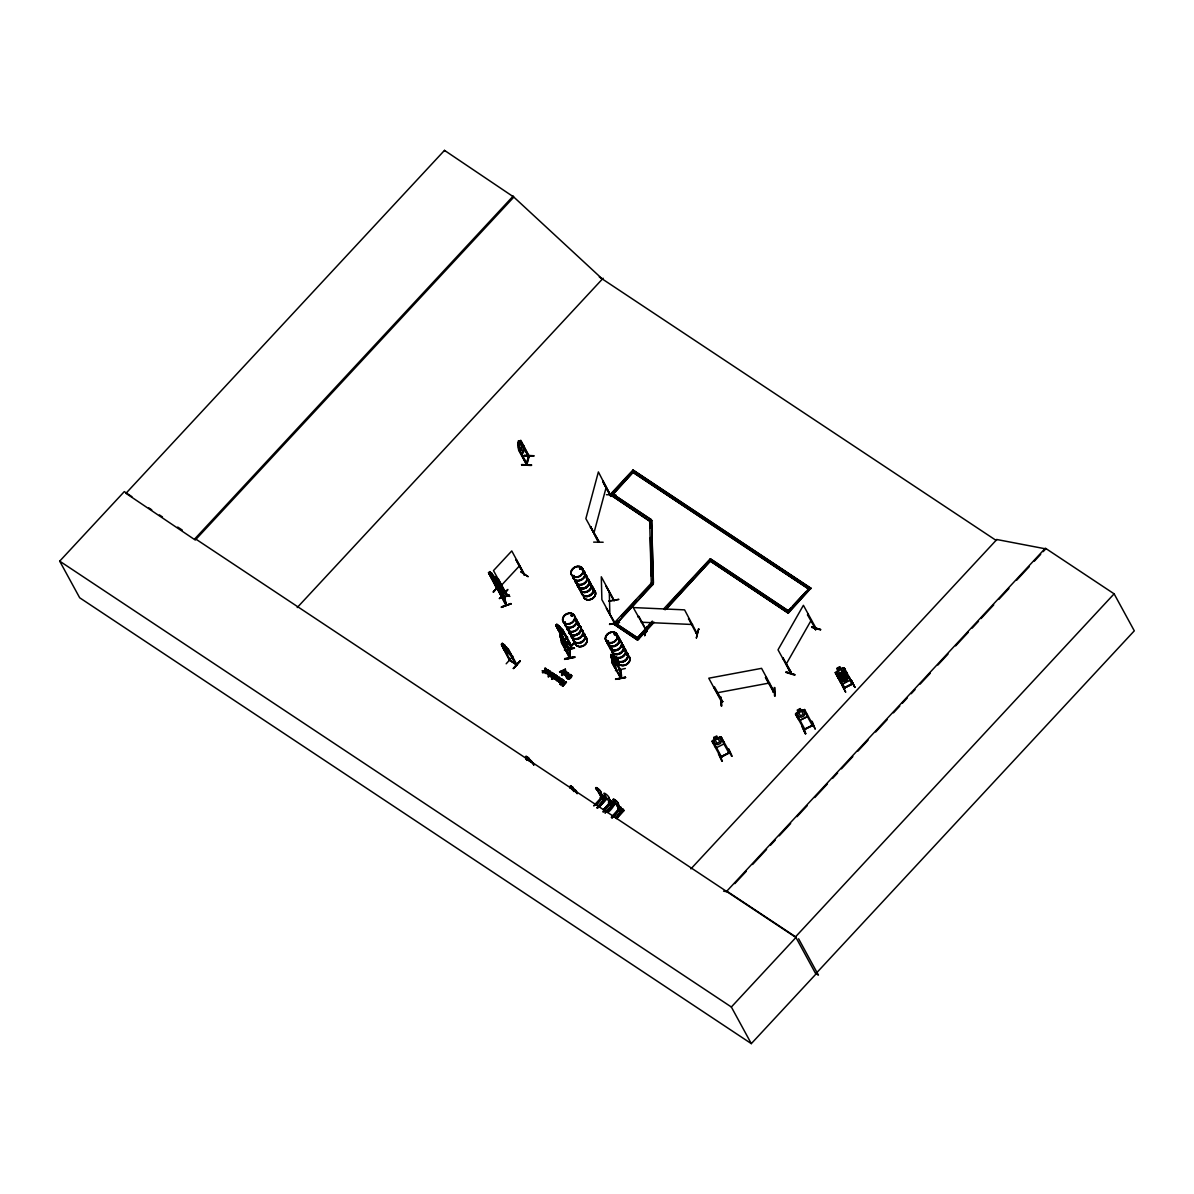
<?xml version="1.0" encoding="UTF-8"?>
<svg xmlns="http://www.w3.org/2000/svg" width="1194" height="1194" viewBox="0 0 1194 1194"><rect width="100%" height="100%" fill="white"/><g stroke="black" fill="none" stroke-linecap="round" stroke-linejoin="round"><path stroke-width="1.5" d="M603.657 795.756L602.94 797.114M603.627 796.473L602.701 796.517L603.492 795.831M611.253 801.458L612.029 801.756M611.492 801.159L612.865 803.293L612.164 801.502C609.164 799.114 613.552 805.099 611.059 800.801M621.134 808.099L620.865 807.308M612.029 817.8L620.582 807.517L622.283 809.248L620.298 806.935L622.119 809.428M556.956 676.058L554.747 678.565A1.612 1.284 -28.6 0 1 553.792 678.535A1.866 1.478 -28.6 0 1 553.016 677.744L552.016 679.311L553.016 677.744M517.808 443.556L520.674 450.765L521.853 450.765L522.166 445.198L520.33 441.84L519.614 442.675L518.539 440.87M598.985 541.36L590.582 526.733L598.343 542.27L598.597 541.3M590.582 526.733L598.821 542.106C597.91 541.733 598.791 539.957 598.284 542.076M504.211 597.478L504.002 596.821M504.286 597.269L505.957 605.462L505.823 604.552M506.301 604.582L497.838 589.373L506.346 605.358L506.241 604.477M815.174 629.059C816.203 630.895 815.368 626.969 815.233 628.88M815.457 629.596L815.995 628.223L815.905 629.522M526.241 464.063L527.121 463.944M527.121 463.824L526.524 464.779L528.927 455.615M527.181 463.869L518.778 449.243M496.54 588.12L503.152 592.149M496.54 588.194L497.794 588.836L489.077 573.702L496.764 588.672L503.913 593.314L495.45 577.926M503.062 591.985L503.555 592.731L497.585 588.448M516.092 664.207L516.644 664.983L509.271 659.745M509.495 660.237L510.45 660.327M516.36 664.446L510.062 660.745L501.226 644.297M564.15 641.342L565.031 641.268M570.254 644.999L570.866 645.342M571.389 645.581L564.105 640.357M593.642 542.121L603.164 542.24M521.733 465.018C551.479 465.6 501.48 463.944 531.509 465.003M531.375 465.466L521.748 464.973M564.881 645.969L562.553 641.088M559.27 677.491C556.643 676.117 562.344 678.849 558.688 679.684C553.688 677.073 559.896 682.296 556.389 680.281M562.314 679.908L560.598 682.043L558.658 681.774L559.24 679.625L561.717 680.744L559.956 678.983L561.404 679.55M526.479 464.585L518.569 450.034M718.445 753.847L721.907 761.294M805.741 733.668L802.219 725.907L805.756 733.638M575.12 617.85A6.448 5.134 -28.6 0 1 572.568 627.313A6.448 5.134 -28.6 0 1 564.837 622.178L565.255 622.074M573.717 575.956L574.165 575.538M572.851 615.537L572.075 614.507L571.195 615.85M571.344 615.074L571.359 615.88M572.06 614.567L572.463 615.537M572.538 615.447L572.672 614.567M580.985 567.762L580.15 569.21M579.583 587L579.538 587.015A6.448 5.134 -28.6 0 0 587.239 592.03A6.448 5.134 -28.6 0 0 589.776 582.568M607.462 641.521L608.253 640.954L607.537 641.73M607.97 641.775L608.522 641.193M615.477 633.551L614.522 634.984L614.537 633.551M569.239 649.581L569.389 648.79L569.702 650.267L561.359 634.82M569.538 657.088L569.493 649.894L569.956 657.864L569.687 649.327M619.835 669.565L620.596 670.789L612.149 655.596L611.85 656.401C609.806 650.476 611.358 662.013 610.731 654.461M620.835 677.505C618.716 676.759 623.477 682.565 620.567 669.924L620.223 669.998M620.492 677.879L612.432 662.968L620.88 677.625M844.546 687.64L851.934 683.863M545.971 668.655L543.733 671.312L542.315 670.834L543.36 671.715L542.315 670.834M548.046 676.685L552.135 672.625L548.568 674.356L550.553 671.774L549.912 671.147L547.762 673.55L548.18 675.043M564.971 674.789C568.374 671.446 565.807 671.147 564.12 674.52C565.553 678.207 571.075 669.222 566.135 674.998L564.837 674.61M558.538 681.401L559.24 679.625M546.061 668.789C543.912 666.64 546.061 670.58 543.733 671.312M564.523 650.148L574.433 648.267M615.417 670.67L625.343 668.476M721.758 757.026L720.788 757.503M721.564 756.593L729.743 752.414M813.189 725.027L804.905 728.907M545.001 672.282L547.121 670.013A1.627 1.284 -28.6 0 1 548.106 670.058L548.942 670.938L546.673 673.207A1.642 1.298 -28.6 0 1 545.673 673.147L545.374 672.998M571.627 675.834L569.299 678.67L566.792 678.282A2.089 1.672 -28.6 0 1 566.643 677.102L568.419 674.938L570.672 674.595M721.489 706.206L721.146 697.371M547.777 674.326L549.912 671.147M569.956 657.7L561.329 641.939L559.941 633.924L560.971 635.88L561.255 635.074M620.343 670.132L620.208 677.147M620.835 678.222L612.209 662.536C619.984 681.341 612.149 647.864 615.731 661.67M550.971 676.073L550.106 675.774C554.076 680.789 551.255 670.759 554.061 675.088M552.359 674.655C553.464 673.729 555.18 675.386 554.12 675.311M567.24 677.461L570.374 675.117M613.507 600.284L614.238 600.701L601.298 576.777L601.88 599.642L614.82 623.119M614.298 622.835L606.373 608.209L614.806 622.82M590.926 526.748L590.373 527.524M603.045 481.615L603.254 480.824L602.701 481.6L611 496.361L611.253 495.391M606.403 494.704L616 495.077M610.627 494.838L610.791 495.973M611 496.361L598.388 471.928L585.866 518.644L598.821 542.106M638.984 616.507L638.029 616.776L638.984 616.507L646.984 631.462L645.924 631.462L646.984 631.462M646.939 626.581L644.805 635.641L646.073 630.313M646.476 631.014L633.253 607.567L684.58 609.865L697.221 633.76M646.775 630.626L646.208 631.074M697.147 633.178L696.371 633.671L688.55 618.731M696.162 633.298L697.027 632.82M696.326 637.954L698.475 628.88L699.162 629.208M696.445 637.909L698.684 629.134M545.628 672.222L548.016 670.64M526.957 464.615L518.465 448.84L517.748 443.586L518.524 440.72L519.614 442.675M519.614 442.526L520.733 440.287L529.255 456.212L526.882 464.705L518.42 448.914M518.315 447.347L520.002 440.661M521.196 441.481L529.002 456.989L520.868 441.467M522.166 454.645L524.032 447.914L523.375 445.123L523.972 447.899C525.614 452.989 519.509 454.436 522.256 454.526M524.091 455.466L533.987 455.75L524.062 455.511M526.584 463.421L528.584 455.481L528.748 456.63M593.851 533.285L606.373 486.57M555.897 679.58C560.911 674.774 554.061 677.819 556.553 680.595M502.838 592.358L503.569 592.552L491.57 573.195M510.45 660.416L501.823 645.372L509.569 660.401M563.792 642.253L565.12 641.387L556.389 626.313L561.478 636.342M504.361 598.134L504.674 597.269M506.107 604.776L504.599 597.701M790.219 672.64L791.115 672.147L790.518 672.923M790.547 673.177L782.98 657.879L791.324 672.729M791.353 672.61L785.548 662.58M815.517 629.507L815.502 628.283M816.323 628.835L803.398 605.298L778.01 649.82L790.995 673.312M786.1 671.849L795.01 674.729L786.219 672.088M794.741 675.147L786.04 672.491M559.822 678.237L558.523 679.386L556.688 678.759M847.412 677.461L846.68 679.67L843.859 681.117L841.561 680.446L839.74 677.073L845.576 674.088L847.531 677.729L846.486 679.117M565.016 645.67L566.135 647.596L562.911 643.103L562.702 637.686M836.74 673.222L836.039 673.909L836.74 673.222L844.934 688.132L844.292 687.311L843.919 688.61L835.278 672.491L842.904 667.715L844.262 667.939L852.964 684.028L852.471 683.087L852.098 684.386L844.083 669.431L844.904 668.998L844.083 669.431M843.8 688.356L852.785 683.655M844.83 688.177L844.531 687.296M851.68 683.595L852.098 684.386M853.009 683.953L843.949 688.177M503.838 592.836L509.599 596.164M720.773 757.056L729.907 752.683M729.624 752.145L728.594 752.653L729.221 753.429L730.027 752.936L721.146 736.937L719.803 736.847M729.624 752.489L720.833 757.429L711.997 741.399L719.863 736.847M804.831 729.101L803.95 729.549M506.42 593.299L506.092 593.911M506.465 593.388L506.346 594.194L498.405 579M516.301 560.18L524.36 574.866L524.062 573.792M524.599 574.553L511.763 550.941L493.495 570.598L506.405 594.134M613.731 600.448L605.806 585.747L614.179 600.686M651.267 519.868L612.835 494.077L651.014 519.42L649.939 521.3L610.612 494.928M573.448 575.493L573.508 576.224M574.12 575.896L573.926 576.105M580.911 568.642L580.866 567.896M565.105 622.925L565.135 622.089M571.09 615.238L572.165 614.761M614.134 633.805L614.776 634.656M610.85 802.114L611.88 802.637M619.79 808.741L620.268 808.845M562.329 673.864L563.717 670.088L565.359 669.207L562.329 673.864C560.434 671.953 565.15 668.521 561.807 673.52M495.928 581.821L498.793 586.299M497.749 589.478L496.167 581.493M607.388 812.487C610.388 811.86 618.656 799.771 611.731 805.025L612.537 806.159L608.388 802.861L610.253 800.831L611.626 802.114M611.074 496.241L602.91 480.809M722.325 701.341C719.863 701.385 724.086 702.341 722.206 701.057M774.219 691.684L761.578 668.341L708.773 678.207L721.728 702.132L721.221 701.55M523.748 574.12L524.36 574.807M533.852 456.108L524.211 455.675M783.294 657.969L782.563 658.64M807.532 614.865L808.248 614.194L807.532 614.865L815.86 629.581M811.666 627.059L820.756 629.566L812.039 626.94M785.995 664.476L811.383 619.94M496.122 579.702L495.734 580.359L493.54 578.911L489.749 573.329L490.585 573.508M508.853 651.372L508.465 652.043L504.316 648.357L502.346 643.372M563.434 632.313L563.046 632.984L558.896 629.298L556.807 624.208L557.822 626.193M849.158 676.923L846.322 679.028L847.471 680.923L844.486 682.296M848.367 678.073L849.113 676.834M838.113 677.879L838.904 676.729M838.263 677.923L838.949 676.819M712.788 740.265L711.997 741.399M795.488 714.042L804.607 709.505L813.338 725.683C813.95 723.892 801.861 730.788 804.413 729.997L795.488 714.042L798.129 718.892L800.159 720.176L807.308 716.669L807.278 714.415M559.344 680.296C560.135 684.58 559.852 678.401 561.016 681.61M559.508 680.61L559.479 681.684L560.852 681.296M579.553 568.225L580.806 568.046M581.15 568.657L579.702 568.016L579.732 569.195M572.762 615.462L571.777 616M721.206 701.251L722.28 700.997L722.415 701.953M773.13 691.55L774.518 691.863L773.145 691.833M765.533 677.416L766.429 677.237L765.533 677.416L773.637 692.43L773.19 691.475M506.42 605.239L504.405 596.657M837.964 670.341L836.785 671.715L838.621 675.088L840.83 675.774M564.807 647.984L561.419 641.999M804.637 709.579L801.174 710.534L800.219 708.549L797.204 710.117L798.323 711.937L797.099 713.191L798.92 716.564L801.234 717.251L804.084 715.863L804.816 713.684L802.98 710.311L801.129 710.46M545.031 669.924L545.3 668.774M569.717 649.432L561.09 633.566L560.926 635.73M561.21 633.551L561.046 640.447M516.36 559.673L524.33 574.836M528.091 576.732L520.748 571.702L527.927 576.433M597.209 790.294A3.448 0.836 42.4 0 1 595.791 787.712A3.448 0.836 42.4 0 1 599.194 789.906A3.448 0.836 42.4 0 1 600.612 792.503L603.955 799.234L601.552 797.682L597.343 790.144A3.448 0.836 42.4 0 1 595.925 787.547A3.448 0.836 42.4 0 1 599.343 789.756A3.448 0.836 42.4 0 1 600.746 792.338L604.104 799.084L601.686 797.517L597.343 790.144M602.642 795.502L604.612 797.816L602.642 795.502L603.88 796.204L603.119 796.174M593.821 805.741L601.313 797.637M594 805.771L602.866 796.592M595.507 804.696L601.627 797.995M595.582 804.741L601.836 798.129M595.821 804.89L603.134 796.577M596.209 805.144L603.671 796.92L606.552 799.025L599.209 807.054M603.895 800.308L605.343 797.502L606.209 798.711L597.448 808.054M600.836 798.323L600.149 797.383L604.283 800.681L603.761 799.726L605.627 797.682M597.97 806.263L605.448 798.159L606.253 798.741L597.522 808.099M596.985 807.681L605.761 798.264L605.343 797.502M597.209 807.905L605.836 798.562M599.134 807.01L606.507 799.01M608.865 797.98L612.358 804.562L608.865 797.98A3.448 0.836 42.4 0 0 607.447 795.383A3.448 0.836 42.4 0 0 604.045 793.189A3.448 0.836 42.4 0 0 605.448 795.771L609.806 803.159L612.358 804.562M612.149 805.786L608.671 803.04L610.537 801.01M609.388 803.144L603.283 809.845L609.552 803.114M603.761 810.174L609.955 803.517M604 810.323L611.477 802.234M603.015 811.741L611.537 802.323M603.239 811.965L610.656 803.98M614.701 801.905L614.835 801.756A3.448 0.836 42.4 0 1 613.432 799.174A3.448 0.836 42.4 0 1 616.835 801.368A3.448 0.836 42.4 0 1 618.253 803.965L621.462 810.845L619.044 809.293L614.701 801.905A3.448 0.836 42.4 0 1 613.283 799.323A3.448 0.836 42.4 0 1 616.701 801.517A3.448 0.836 42.4 0 1 618.104 804.114L621.462 810.845M613.865 803.159L605 813.069L613.791 803.771L614.806 804.502M613.597 802.98L614.014 803.741L606.686 812.039L614.403 804.099L610.253 800.831M606.925 812.189L614.403 804.099M618.343 809.95L617.641 808.995L619.507 806.965L620.193 807.905L611.328 817.353M619.79 807.144L617.641 808.995M612.522 815.98L619.85 807.95L619.507 806.965M611.567 817.427L620.328 808.517M611.791 817.651L619.208 809.651M612.268 817.875L620.208 808.129M613.716 816.771L621.178 808.532L620.298 806.935M622.835 809.114L621.387 811.92L620.984 811.159C628.85 810.905 617.238 806.771 621.089 808.756M623.119 809.293L615.477 817.875L622.955 809.786L624.059 810.636L616.641 818.621M615.94 818.174L623.268 810.129M616.179 818.323L623.656 810.233L616.417 818.397M815.741 973.782L1134.3 630.835L1114.121 593.836L1045.377 548.195L726.818 891.142L795.562 936.783L815.905 974.095L751.31 1043.631L79.67 597.761L59.7 561.15L124.295 491.615L131.922 496.674M444.496 150.369L125.937 493.331L195.279 540.031L513.838 197.085L444.496 150.369L445.078 151.444M194.697 538.972L513.256 196.01M297.231 607.552L603.134 278.232M489.734 574.135L488.839 573.956M490.48 573.389L489.495 571.583L492.749 575.03M491.838 573.15L489.54 571.777M491.047 577.389L498.42 583.299L492.898 579.642M495.45 577.239L488.406 572.553L497.555 589.09M498.092 582.06L495.391 577.209M493.361 592.015L500.211 584.657M493.45 592.12L500.092 584.433L493.256 591.806M501.48 585.239L519.748 565.583M495.465 577.12L503.793 592.433M500.689 596.896C506.077 589.717 513.704 584.523 501.002 597.119M788.324 613.164L710.326 561.105L788.324 613.164L810.89 588.149L632.939 470.003L610.119 494.585L649.939 521.3M610.373 495.032L629.387 474.555M611.507 495.51L634.327 470.929L611.761 495.958L610.97 494.853L610.612 496.256L603.567 483.167M502.465 645.805L501.584 645.641M504.51 644.909L502.226 643.267L503.256 645.253M504.584 644.82L505.495 646.7L502.898 643.939M505.555 651.387C496.271 642.626 522.151 663.894 505.584 651.372M510.808 653.596L511.077 655.058L507.166 647.685L501.614 644.133M508.181 649.596L516.465 664.924M512.942 656.327L506.181 663.789M515.793 663.67L516.241 664.416M649.685 520.853L651.014 519.42M520.047 660.879L513.345 668.536L520.091 660.924M569.359 650.342L555.792 625.089L557.717 626.089M556.27 624.999L562.762 629.85L558.882 625.805M557.046 626.746L556.15 626.566M559.091 625.85L556.732 624.283M558.359 629.999L565.732 635.909L565.389 634.536M563.165 631.223L562.762 630.536L571.09 645.939L571.06 644.999M563.792 640.775L567.613 637.357L564.075 641.178L563.986 643.909L561.031 638.506M564.061 640.939L567.448 637.059M564.792 641.656L561.956 634.715M544.777 668.7L545.777 668.506M544.374 671.535L542.583 672.55L543.195 671.416M542.404 672.252L543.061 672.879L545.718 670.013L545.897 668.491M570.672 645.133L559.12 625.775M568.314 649.73C588.717 625.656 553.912 665.327 575.12 642.312M550.389 671.461L548.733 674.655L549.792 674.789L551.658 672.312M548.524 676.998L552.135 672.625M552.24 674.506C554.643 678.028 547.956 676.938 552.225 675.61M552.016 679.311C550.449 677.714 555.508 672.834 557.046 676.117M551.538 678.998L555.15 674.625M554.046 678.222C553.165 673.282 558.926 677.147 554.061 678.013M556.717 675.729L555.628 674.938M553.568 677.64C556.643 672.461 556.897 679.879 553.882 677.908M557.061 678.371L558.374 677.535L559.329 678.401L557.225 678.67M561.464 674.953C572.419 665.7 559.538 675.655 562.105 675.565M561.628 675.252L565.24 670.879M561.941 675.267L565.717 671.192M556.911 680.565L558.001 680.535M559.926 678.953L561.329 678.655L562.434 679.908M566.404 671.655L564.299 675.043M560.12 679.282L561.792 679.132M566.881 671.968C561.449 675.222 569.419 678.282 568.15 672.819M653.984 622.477L637.551 640.178L613.432 623.88L651.282 583.135L653.208 582.776L640.208 595.806M564.195 674.923L565.747 675.416M613.686 624.343L617.537 620.193M621.313 616.134L636.432 599.866M566.09 676.356L568.628 673.132M560.583 684.714L561.837 682.893L560.583 684.714L559.911 684.087L563.523 680.192C565.404 681.834 559.568 684.058 564.031 680.52M652.67 584.06L616.417 623.835L652.924 584.523L651.282 583.135L649.67 520.509L651.596 520.151L653.461 583.239M560.076 684.386L563.523 680.192M565.762 681.684L564.165 683.893L565.762 681.684L566.434 682.311L562.822 686.207L562.15 685.565L563.568 684.043L561.837 682.893M562.314 685.878L563.568 684.043M562.822 686.207L566.269 682.013M525.524 756.921L530.987 760.593L533.852 764.906M652.342 621.104L637.492 637.82L645.044 629.686M663.685 608.895L710.266 558.747L788.264 610.806L790.726 608.149M648.82 625.626L651.342 622.91M667.7 605.298L692.893 578.18M695.401 575.463L709.251 560.553M637.551 640.178L653.745 622.029M665.073 609.821L711.654 559.673L666.58 608.925M528.33 757.772L526.061 756.13L527.076 758.115M529.315 759.563L528.405 757.683L530.852 760.876M530.912 760.638L532.091 761.697M569.478 786.503L576.538 791.189L575.433 790.055M572.777 787.264L570.508 785.622L571.523 787.622M572.851 787.189L573.762 789.07L571.165 786.294M793.264 605.418L805.95 591.776M788.07 612.716L810.89 588.149M995.96 540.3L996.706 539.494L1045.75 548.882L1043.213 551.613M690.908 868.874L996.796 539.554L996.05 540.36L599.298 276.978M734.803 883.635L746.235 871.336M752.578 864.501L766.533 849.471M770.339 845.382L775.413 839.919M779.219 835.815L790.652 823.517M796.995 816.681L807.144 805.756M814.756 797.562L827.457 783.891M832.531 778.428L837.606 772.966M841.412 768.861L852.844 756.563M857.919 751.101L868.068 740.161M875.68 731.967L887.112 719.669M893.455 712.848L899.798 706.012M902.336 703.281L907.41 697.803M911.216 693.714L915.022 689.61M920.096 684.147L930.26 673.222M937.872 665.013L948.021 654.088M955.633 645.894L968.334 632.223M972.14 628.134L978.483 621.298M981.02 618.567L993.721 604.895M998.796 599.433L1008.945 588.508M1016.557 580.299L1029.258 566.643M1034.332 561.18L1040.675 554.344M795.562 936.783L1114.121 593.836M751.31 1043.631L731.355 1007.005L795.935 937.469L196.025 539.225M820.517 629.895L811.786 627.402M569.299 649.506L569.523 657.849M619.94 669.461L619.925 670.222M845.486 691.893L841.83 684.505L845.71 692.162M614.074 633.656L615.343 634.044M504.808 598.075L496.644 582.597L496.256 583.463M801.905 726.385L805.368 733.862L802.278 726.206M696.445 633.372L697.386 633.372M551.18 676.162L551.912 675.207M812.204 725.057L812.457 726.012M506.107 593.105L506.704 593.821M852.665 683.49L843.68 688.102M721.325 756.623L720.654 756.892M565.359 669.207L559.598 671.864L562.881 670.535M559.598 671.864L560.27 672.491L563.046 670.849M559.762 672.162L565.523 669.521M837.487 676.774L837.397 674.416L844.471 670.744L846.486 671.998L844.427 670.834M837.427 674.491L844.471 670.744M841.382 676.61L844.203 675.147M841.397 681.58L843.501 680.49L844.456 682.49L847.441 680.834M839.904 667.043C832.442 671.983 840.979 663.566 840.815 668.968M840.128 674.297L842.949 672.849M846.889 674.968L846.844 672.685L846.785 674.938L839.86 678.699L837.845 677.446M854.725 687.102L851.038 679.744L854.919 687.311M842.86 672.431L839.845 673.968L842.86 672.431L843.845 674.237L844.456 672.073L842.621 668.7L840.889 668.849M843.083 679.67L845.904 678.222M835.203 672.61L840.785 682.789L842.8 684.058L849.859 680.356L849.71 678.132L849.859 680.356M714.728 739.355L713.713 737.459L716.758 735.982L717.713 737.967M713.564 742.116L712.848 742.787L713.564 742.116L721.609 757.145L721.355 756.19L720.325 756.683L720.877 757.444M720.982 738.489L721.833 738.086L721.101 738.758L729.131 753.459L728.683 752.608M716.698 747.414L714.624 746.235L716.684 747.593L723.818 744.011L723.818 741.847M796.219 712.893L798.323 711.937M797.025 714.684L796.308 715.355L797.025 714.684L805.069 729.728L804.831 728.758M804.457 711.057L805.293 710.654L804.577 711.326L812.562 725.967M728.116 748.742L731.579 756.235M721.445 756.339L728.922 752.862M800.159 720.176L807.308 716.669M812.204 721.355L814.98 728.833M804.174 729.743L813.368 725.251M721.43 705.923L721.176 697.356L721.534 706.147M774.324 692.251L765.548 677.699M496.032 584.135L496.928 586.12L495.376 581.627L504.883 597.97L496.032 581.418M497.853 589.985L506.002 605.373M500.376 594.313L501.286 595.239L500.346 594.209M509.211 595.194L499.405 598.463L509.226 595.194M499.405 598.492L509.286 595.493M510.898 603.537L501.39 607.388L510.913 603.612M580.105 567.777L581.06 567.762M572.001 615.985L571.448 615.597M562.777 629.745L571.463 645.67L564.24 640.402M562.583 641.088L563.449 641.282L562.404 637.103L566.001 644.835L566.031 647.626M509.734 659.983L516.898 664.67L508.196 648.805M644.656 635.611L646.879 626.611M728.713 748.787L732.176 756.28M561.016 633.79L562.165 643.148L560.911 633.805L561.971 634.82L560.941 633.939M564.478 639.566L565.225 647.611M564.941 643.014L565.926 644.82M722.609 701.565L714.519 686.938L713.624 687.117L722.609 701.863L721.609 701.759M774.936 687.625L775.19 696.162M773.533 692.057L774.309 691.863M608.985 601.149L618.91 599.373L608.97 601M609.582 624.387L619.492 622.328L609.612 624.432M609.567 624.193L619.492 622.328M649.67 520.509L651.849 520.614M560.016 636.73L560.896 638.551M569.986 657.103L561.553 642.447L569.463 657.879M561.568 643.223L561.896 642.387M564.911 647.775L563.941 646.745L564.911 647.775L563.837 638.387L565.12 641.387M564.553 650.282L574.448 647.954L564.553 649.805M564.792 659.327C595.254 652.461 544.18 663.58 574.672 657.431M564.628 658.625L574.523 656.715M574.657 657.028L564.762 658.939M611.776 659.073L610.835 657.237M611.94 660.969L612.313 662.506L612.089 654.073L620.567 669.834M612.462 663.745L612.776 662.909M614.835 667.371L615.895 668.267M716.758 692.863L769.563 682.983M525.584 756.996L526.808 760.369M843.546 680.565L841.71 680.744L839.875 677.386L840.606 675.162L843.412 673.7L845.71 674.371M549.24 674.909L548.255 674.864M549.404 675.207L547.628 674.237M717.773 737.862L719.519 737.743L721.355 741.101L720.624 743.295L717.773 744.683L715.46 743.981L713.624 740.623L714.833 739.28L713.848 737.474M774.533 695.983L774.249 687.431M688.475 619.029L689.341 619.074M641.238 622.223L692.565 624.507M842.934 667.879L844.173 668.013M840.113 681.595L848.441 678.102M847.218 673.326L838.83 676.699M615.044 633.656L615.567 633.566M571.359 634.133L571.15 633.805A6.448 5.134 -28.6 0 0 578.851 638.835A6.448 5.134 -28.6 0 0 581.388 629.372M723.564 891.142L727.191 891.828L726.818 891.142M527.151 758.041L526.315 757.862L527.539 760.1M544.613 668.386L545.479 669.073M545.957 672.67L548.165 670.804L546.031 670.938L545.613 672.416L546.762 672.983L548.001 670.476M557.807 680.207L556.792 679.849M571.165 634.372L571.016 634.283M815.204 729.041L811.577 721.31M620.387 669.461L620.402 678.371M553.926 673.894L553.479 673.431A1.567 1.254 -28.6 0 0 552.688 673.312L551.867 675.267M837.904 677.297L839.86 678.52M842.845 683.968L840.785 682.789M610.895 800.98L611.925 801.487M620.134 807.114L621.074 807.771M614.014 803.741L611.358 801.786M621.596 810.696L619.193 809.144L614.835 801.756M620.984 811.159L621.775 812.293L618.164 809.95M502.42 591.448L509.719 596.448M816.009 973.513L818.427 975.11L798.622 938.797M811.144 588.597L632.939 470.003M788.264 610.806L710.266 558.747M652.924 584.523L651.282 583.135M616.507 623.895L637.387 637.76M613.432 623.88L637.298 639.73M491.898 573.792L490.167 572.254M559.21 626.417L557.479 624.88M564.15 641.223L571.15 645.879L562.762 630.536M562.255 682.431L564.165 683.893M562.001 683.192L563.732 684.356M503.226 644.536L504.629 645.476M571.493 786.906L572.911 787.831M148.713 507.823L151.757 509.838M159.399 514.913L162.444 516.942M177.712 527.061L182.294 530.106M532.017 762.459L532.658 762.891L531.778 762.727M59.7 561.15L731.355 1007.005M554.18 674.103L553.747 673.595A1.567 1.254 -28.6 0 0 552.852 673.61L551.732 674.386L552.091 675.52M570.896 674.506C573.851 676.774 568.165 681.371 566.568 677.953A2.089 1.672 -28.6 0 1 566.478 676.804L569.18 674.222L571.762 675.759M548.658 670.431L547.942 669.759A1.627 1.284 -28.6 0 0 546.942 669.7L544.837 671.983A1.612 1.284 -28.6 0 0 545.121 672.789L545.837 673.461A1.642 1.298 -28.6 0 0 546.837 673.506L548.747 671.909L548.673 670.371M559.479 677.371L560.001 678.341M505.51 646.641L515.927 664.625M573.792 788.995L577.12 793.741M513.838 197.085L602.388 279.038M561.926 679.058C563.926 680.983 559.673 684.087 558.493 681.58M561.434 679.401L561.359 681.222M567.165 677.685L569.09 678.132L570.926 675.625M603.806 796.085L604.612 797.816M556.747 675.595L556.882 677.252L554.926 678.864A1.612 1.284 -28.6 0 1 553.971 678.849A1.866 1.478 -28.6 0 1 553.18 678.058M524.345 573.911L523.972 574.657L516.062 560.016M809.756 587.672L786.936 612.253M843.785 674.341L841.113 669.476L838.292 670.938L840.964 675.789M836.845 668.521L838.009 670.416M721.057 736.996L723.698 741.892M638.88 638.745L615.014 622.91M523.315 447.138L528.614 456.989M614.029 659.372L620.253 670.864M611.044 655.357L611.089 657.058M555.882 625.163L558.508 629.969M559.867 634.089L560.852 635.895M495.271 581.657L496.301 583.612M496.42 584.403L496.017 583.12M575.344 791.846L571.926 788.144L573.762 791.503M570.613 785.742L571.971 789.607M531.957 761.742L533.778 764.996M530.897 762.339L527.479 758.638L528.703 760.891M851.068 679.729L854.904 687.416M718.803 753.295L722.4 761.1M498.286 586.194L499.883 591.493L496.943 586.09M567.075 677.431C572.881 681.461 569.598 669.789 567.24 677.744M563.881 642.044L564.881 645.7M613.985 658.954L614.865 664.431L611.925 659.028M563.09 638.432L563.911 641.282M501.286 595.239L498.779 586.224L501.181 595.269M498.57 587.538L499.107 590.045L496.734 584.179M565.314 634.626L565.658 635.999M498.077 581.926L498.346 583.373M498.002 582L498.256 583.284M565.822 646.7L565.419 644.417L565.493 646.103M562.747 639.088L562.852 641.7M651.596 520.151L653.208 582.776M649.924 520.972L650.118 528.33M650.357 537.554L651.342 576.224M609.283 591.433L609.865 614.283M563.12 639.835L563.195 642.462M560.479 635.447L560.523 637.133L560.15 634.85M545.434 673.192A1.642 1.298 -28.6 0 1 545.136 672.371M584.388 574.493A6.448 5.134 -28.6 0 1 584.627 583.732A6.448 5.134 -28.6 0 1 575.269 580.836M584.194 573.971A6.537 5.209 -28.6 0 1 584.433 583.359A6.537 5.209 -28.6 0 1 574.926 580.418M586.12 577.642A6.448 5.134 -28.6 0 1 588.791 584.06A6.448 5.134 -28.6 0 1 581.165 588.254A6.448 5.134 -28.6 0 1 577.165 582.582A6.418 5.104 -28.6 0 0 584.09 587.97A6.418 5.104 -28.6 0 0 588.403 579.194M583.433 570.747A6.537 5.209 -28.6 0 1 581.627 579.971A6.537 5.209 -28.6 0 1 572.836 576.583M584.03 573.807A6.448 5.134 -28.6 0 1 584.926 582.553A6.448 5.134 -28.6 0 1 575.135 581.508M583.314 570.538A6.537 5.209 -28.6 0 1 581.508 579.762A6.537 5.209 -28.6 0 1 572.717 576.374M581.821 569.777A6.448 5.134 -28.6 0 1 582.06 579.015A6.448 5.134 -28.6 0 1 572.687 576.12M591.97 586.627A6.448 5.134 -28.6 0 1 589.433 596.06A6.448 5.134 -28.6 0 1 581.717 590.94M591.911 586.314A6.537 5.209 -28.6 0 1 590.105 595.537A6.537 5.209 -28.6 0 1 581.314 592.149M592.508 589.388A6.448 5.134 -28.6 0 1 592.746 598.627A6.448 5.134 -28.6 0 1 583.388 595.746M586.329 578.015A6.463 5.149 -28.6 0 1 589.03 584.448A6.463 5.149 -28.6 0 1 581.374 588.657A6.463 5.149 -28.6 0 1 577.344 582.956M589.702 582.269A6.537 5.209 -28.6 0 1 587.135 591.866A6.537 5.209 -28.6 0 1 579.299 586.657M590.314 585.329A6.448 5.134 -28.6 0 1 590.552 594.582A6.448 5.134 -28.6 0 1 581.165 591.687M591.791 586.105A6.537 5.209 -28.6 0 1 590 595.328A6.537 5.209 -28.6 0 1 581.209 591.94M589.403 581.896A6.448 5.134 -28.6 0 1 586.866 591.343A6.448 5.134 -28.6 0 1 579.15 586.224M577.314 621.895A6.448 5.134 -28.6 0 1 575.538 630.969A6.448 5.134 -28.6 0 1 566.881 627.641M575.926 620.97A6.537 5.209 -28.6 0 1 576.165 630.357A6.537 5.209 -28.6 0 1 566.657 627.417M577.851 624.671A6.448 5.134 -28.6 0 1 580.538 631.074A6.448 5.134 -28.6 0 1 572.911 635.268A6.448 5.134 -28.6 0 1 568.896 629.596M575.045 617.552A6.537 5.209 -28.6 0 1 573.239 626.775A6.537 5.209 -28.6 0 1 564.449 623.387M575.821 620.761A6.537 5.209 -28.6 0 1 576.06 630.148A6.537 5.209 -28.6 0 1 566.538 627.208M574.732 617.179A6.448 5.134 -28.6 0 1 572.956 626.253A6.448 5.134 -28.6 0 1 564.314 622.925M583.582 633.417A6.448 5.134 -28.6 0 1 581.06 642.865A6.448 5.134 -28.6 0 1 573.344 637.745M583.523 633.104A6.537 5.209 -28.6 0 1 580.956 642.7A6.537 5.209 -28.6 0 1 573.12 637.506M584.135 636.208A6.448 5.134 -28.6 0 1 584.373 645.447A6.448 5.134 -28.6 0 1 575.015 642.551M574.881 642.312A6.448 5.134 -28.6 0 0 584.254 645.208A6.448 5.134 -28.6 0 0 584.015 635.969A6.418 5.104 -28.6 0 1 584.239 645.193A6.418 5.104 -28.6 0 1 574.911 642.312M577.956 624.82A6.463 5.149 -28.6 0 1 580.657 631.253A6.463 5.149 -28.6 0 1 573.001 635.477A6.463 5.149 -28.6 0 1 568.971 629.775M581.329 629.074A6.537 5.209 -28.6 0 1 578.747 638.671A6.537 5.209 -28.6 0 1 570.911 633.462M583.224 632.73A6.448 5.134 -28.6 0 1 581.448 641.82A6.448 5.134 -28.6 0 1 572.777 638.477M583.418 632.895A6.537 5.209 -28.6 0 1 581.612 642.118A6.537 5.209 -28.6 0 1 572.822 638.73M581.209 628.865A6.537 5.209 -28.6 0 1 578.642 638.462A6.537 5.209 -28.6 0 1 570.792 633.253M581.015 628.701A6.448 5.134 -28.6 0 1 578.478 638.148A6.448 5.134 -28.6 0 1 570.762 633.014M618.746 640.148A6.448 5.134 -28.6 0 1 618.985 649.402A6.448 5.134 -28.6 0 1 609.627 646.506M618.671 639.835A6.537 5.209 -28.6 0 1 621.387 646.342A6.537 5.209 -28.6 0 1 613.641 650.611A6.537 5.209 -28.6 0 1 609.567 644.85M621.895 644.163A6.448 5.134 -28.6 0 1 619.358 653.596A6.448 5.134 -28.6 0 1 611.641 648.476M616.462 635.79A6.537 5.209 -28.6 0 1 616.701 645.193A6.537 5.209 -28.6 0 1 607.194 642.253M619.686 640.074A6.448 5.134 -28.6 0 1 617.149 649.536A6.448 5.134 -28.6 0 1 609.418 644.402M616.552 636.103A6.448 5.134 -28.6 0 1 616.791 645.357A6.448 5.134 -28.6 0 1 607.403 642.462M618.552 639.626A6.537 5.209 -28.6 0 1 621.283 646.133A6.537 5.209 -28.6 0 1 613.537 650.402A6.537 5.209 -28.6 0 1 609.462 644.641M616.358 635.581A6.537 5.209 -28.6 0 1 616.597 644.984A6.537 5.209 -28.6 0 1 607.074 642.044M616.179 635.432A6.448 5.134 -28.6 0 1 618.85 641.85A6.448 5.134 -28.6 0 1 611.238 646.044A6.448 5.134 -28.6 0 1 607.224 640.372M621.746 643.939A6.418 5.104 -28.6 0 1 619.223 653.342A6.418 5.104 -28.6 0 1 611.537 648.238M626.328 652.282A6.448 5.134 -28.6 0 1 623.79 661.73A6.448 5.134 -28.6 0 1 616.074 656.61M626.268 651.969A6.537 5.209 -28.6 0 1 624.462 661.192A6.537 5.209 -28.6 0 1 615.671 657.804M626.88 655.073A6.448 5.134 -28.6 0 1 629.566 661.476A6.448 5.134 -28.6 0 1 621.94 665.67A6.448 5.134 -28.6 0 1 617.925 659.998M626.746 654.834A6.448 5.134 -28.6 0 1 629.432 661.237A6.448 5.134 -28.6 0 1 621.805 665.431A6.448 5.134 -28.6 0 1 617.791 659.76M622.089 644.521A6.448 5.134 -28.6 0 1 619.567 653.969A6.448 5.134 -28.6 0 1 611.85 648.835A6.418 5.104 -28.6 0 0 619.552 653.939A6.418 5.104 -28.6 0 0 622.074 644.536M621.999 644.297A6.463 5.149 -28.6 0 1 619.462 653.79A6.463 5.149 -28.6 0 1 611.716 648.64M622.626 647.103A6.537 5.209 -28.6 0 1 622.88 656.491A6.537 5.209 -28.6 0 1 613.358 653.566M624.671 650.984A6.448 5.134 -28.6 0 1 624.91 660.252A6.448 5.134 -28.6 0 1 615.522 657.357M624.134 648.238A6.448 5.134 -28.6 0 1 622.358 657.327A6.448 5.134 -28.6 0 1 613.686 653.984M626.149 651.775A6.537 5.209 -28.6 0 1 624.358 660.983A6.537 5.209 -28.6 0 1 615.567 657.596M622.462 646.954A6.448 5.134 -28.6 0 1 622.701 656.193A6.448 5.134 -28.6 0 1 613.328 653.312M628.029 655.461A6.418 5.104 -28.6 0 1 625.507 664.864A6.418 5.104 -28.6 0 1 617.82 659.76M841.994 680.237L843.636 677.505L847.098 677.834L844.054 676.744L844.889 673.58L843.248 676.67L839.681 676.282L842.815 677.401L841.994 680.237M518.674 441.661L518.539 443.974L518.674 441.661M519.942 443.272L519.226 445.959L521.062 449.317L521.778 446.646L519.942 443.272M520.196 661.133L513.345 668.536L520.226 661.163M525.644 758.235L526.061 758.921L525.644 758.235M570.09 787.741L570.493 788.428L570.09 787.741M576.448 791.965L576.851 792.652L576.448 791.965M846.039 678.505L843.218 679.968L841.248 676.311L844.068 674.864L846.039 678.505M846.352 680.267L844.874 681.804L846.352 680.267M839.457 667.64L837.979 669.177L839.457 667.64M842.412 673.013L840.934 674.55L842.412 673.013M716.34 736.638L714.848 738.131L716.34 736.638M717.997 738.489L715.161 739.877L716.982 743.235L719.833 741.847L717.997 738.489M799.801 709.206L798.308 710.699L799.801 709.206M801.458 711.057L798.622 712.445L800.458 715.818L803.293 714.43L801.458 711.057M511.062 603.836L501.271 606.955L511.062 603.91M612.582 655.282L612.268 656.118L612.582 655.282M625.402 677.207L615.507 679.117L625.417 677.297M625.566 677.52L615.626 679.356L625.552 677.595M808.174 588.657L632.999 472.361L808.174 588.657M493.107 575.553L490.913 574.105L492.749 577.463L494.943 578.926L493.107 575.553M560.419 628.178L558.225 626.716L560.061 630.089L562.255 631.536L560.419 628.178M505.838 647.238L503.659 645.775L505.48 649.148L507.674 650.596L505.838 647.238M528.136 757.742L526.733 756.802L528.136 757.742M614.014 660.357L612.179 656.998L614.074 662.983L614.014 660.357M564.583 642.447L561.284 636.477L561.359 639.103L564.687 645.058L564.583 642.447M575.538 577.03A6.448 5.134 -28.6 0 0 582.926 569.075A6.448 5.134 -28.6 0 0 572.553 568.613A6.448 5.134 -28.6 0 0 575.538 577.03M575.732 577.374A6.448 5.134 -28.6 0 0 583.12 569.434A6.448 5.134 -28.6 0 0 572.747 568.971A6.448 5.134 -28.6 0 0 575.732 577.374A6.418 5.104 -28.6 0 0 583.09 569.434A6.418 5.104 -28.6 0 0 572.762 568.986A6.418 5.104 -28.6 0 0 575.732 577.359M593.299 597.895A6.448 5.134 -28.6 0 0 592.388 589.164A6.418 5.104 -28.6 0 1 593.269 597.881A6.448 5.134 -28.6 0 1 583.508 596.866A6.418 5.104 -28.6 0 0 593.269 597.881M586.672 587.493A6.448 5.134 -28.6 0 0 587.732 578.851A6.418 5.104 -28.6 0 1 586.657 587.478A6.448 5.134 -28.6 0 1 577.553 585.941A6.418 5.104 -28.6 0 0 586.657 587.478M567.165 623.82A6.448 5.134 -28.6 0 0 574.538 615.88A6.448 5.134 -28.6 0 0 564.165 615.417A6.448 5.134 -28.6 0 0 567.165 623.82M576.493 634.492A6.448 5.134 -28.6 0 0 579.03 625.059A6.418 5.104 -28.6 0 1 576.493 634.477A6.448 5.134 -28.6 0 1 568.777 629.372A6.418 5.104 -28.6 0 0 576.493 634.477M567.344 624.178A6.448 5.134 -28.6 0 0 574.732 616.223A6.448 5.134 -28.6 0 0 564.359 615.761A6.448 5.134 -28.6 0 0 567.344 624.178A6.418 5.104 -28.6 0 0 574.702 616.238A6.418 5.104 -28.6 0 0 564.374 615.776A6.418 5.104 -28.6 0 0 567.359 624.149M578.956 633.775A6.448 5.134 -28.6 0 0 578.06 625.044A6.418 5.104 -28.6 0 1 578.941 633.76A6.448 5.134 -28.6 0 1 569.18 632.73A6.418 5.104 -28.6 0 0 578.941 633.76M609.895 642.685A6.448 5.134 -28.6 0 0 617.283 634.745A6.448 5.134 -28.6 0 0 606.91 634.283A6.448 5.134 -28.6 0 0 609.895 642.685M610.089 643.044A6.448 5.134 -28.6 0 0 617.477 635.089A6.448 5.134 -28.6 0 0 607.089 634.626A6.448 5.134 -28.6 0 0 610.089 643.044A6.418 5.104 -28.6 0 0 617.447 635.104A6.418 5.104 -28.6 0 0 607.119 634.641A6.418 5.104 -28.6 0 0 610.089 643.014"/></g></svg>
